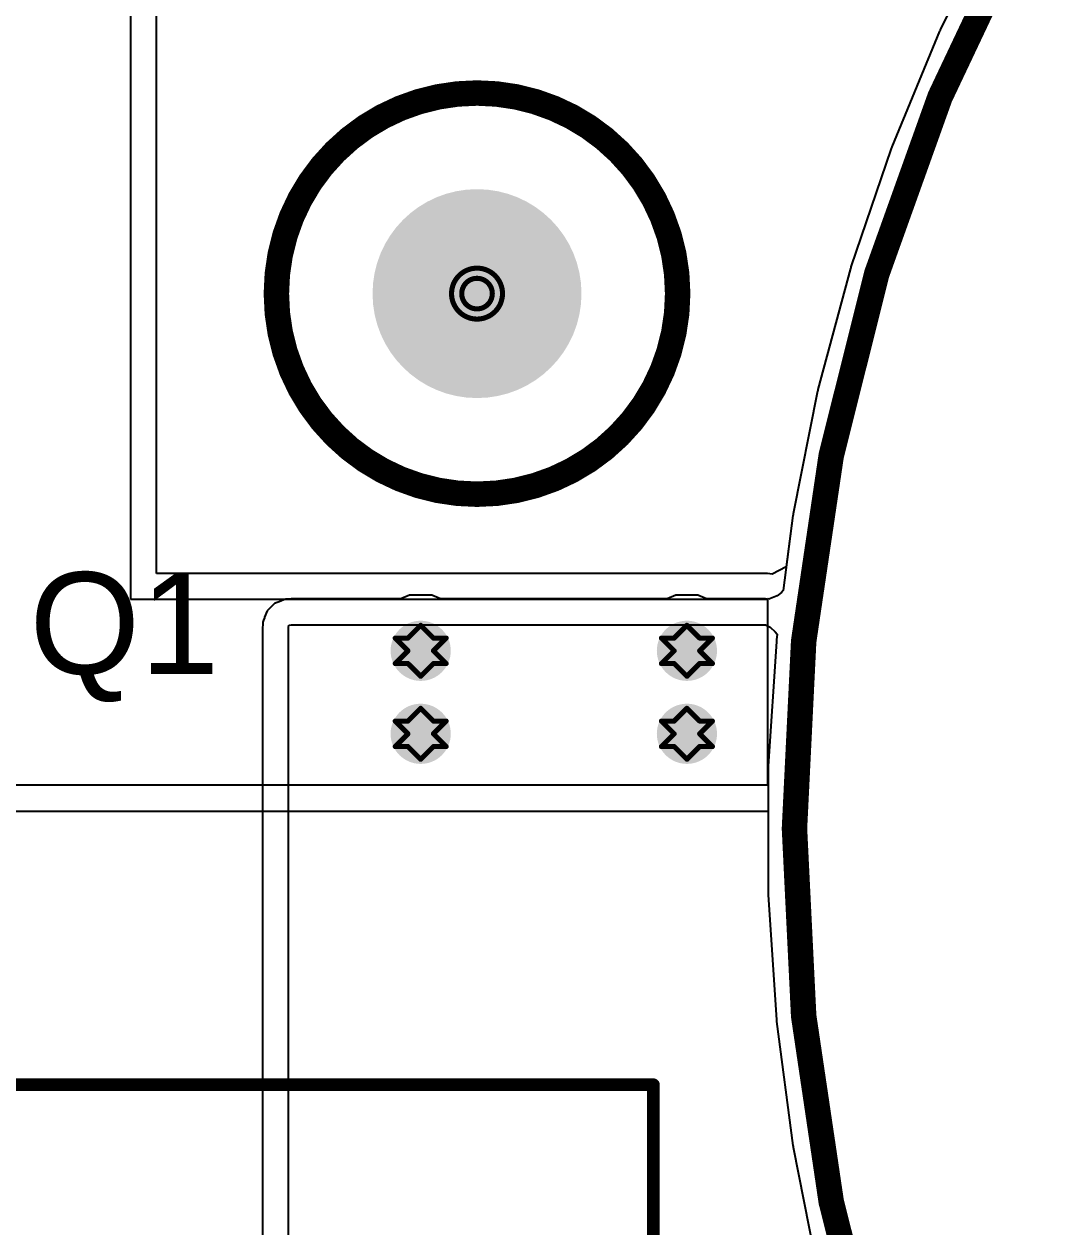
# Model space of a CAD drawing. Header units: inches. Extents: x -38 to 391, y -38 to 85.
# Drawn here: x -26.74 to -16.52, y -3.97 to 8.02 of the extents above; entities that cross this region are included whole.
import ezdxf

# ---------------------------------------------------------------- set-up
doc = ezdxf.new("R2010")
doc.units = ezdxf.units.IN
for name, color, linetype in [('Board Outline', 216, 'Continuous'), ('Bottom Layer', 5, 'Continuous'), ('Bottom Solder', 6, 'Continuous'), ('Dimension', 6, 'Continuous'), ('Drill Drawing', 1, 'Continuous'), ('Multi-Layer', 9, 'Continuous'), ('Pad Holes', 156, 'Continuous'), ('Top Layer', 1, 'Continuous'), ('Top Overlay', 2, 'Continuous'), ('Top Solder', 216, 'Continuous'), ('Via Holes', 16, 'Continuous')]:
    doc.layers.add(name, color=color, linetype=linetype)
doc.styles.add('Arial', font='', dxfattribs={"height": 0.2})
doc.styles.get('Arial').set_extended_font_data('Arial')

msp = doc.modelspace()

# ---------------------------------------------------------------- hatches: boundary and pattern name
at = {"layer": 'Bottom Layer'}
h = msp.add_hatch(color=5, dxfattribs=at)
edge = h.paths.add_edge_path()
edge.add_arc((-22.78656352, 1.77268886), 0.2999994, 0, 360)
h = msp.add_hatch(color=5, dxfattribs=at)
edge = h.paths.add_edge_path()
edge.add_arc((-20.13270548, 1.77268886), 0.2999994, 0, 360)
h = msp.add_hatch(color=5, dxfattribs=at)
edge = h.paths.add_edge_path()
edge.add_arc((-22.78656352, 0.94511114), 0.2999994, 0, 360)
h = msp.add_hatch(color=5, dxfattribs=at)
edge = h.paths.add_edge_path()
edge.add_arc((-20.13270548, 0.94511114), 0.2999994, 0, 360)
at = {"layer": 'Bottom Solder'}
h = msp.add_hatch(color=6, dxfattribs=at)
edge = h.paths.add_edge_path()
edge.add_arc((-22.225, 5.334), 0.1016, 0, 360)
at = {"layer": 'Pad Holes'}
h = msp.add_hatch(color=7, dxfattribs=at)
edge = h.paths.add_edge_path()
edge.add_arc((-22.225, 5.334), 1.0414, 0, 360)
at = {"layer": 'Top Layer'}
h = msp.add_hatch(color=1, dxfattribs=at)
edge = h.paths.add_edge_path()
edge.add_arc((-22.78656352, 1.77268886), 0.2999994, 0, 360)
h = msp.add_hatch(color=1, dxfattribs=at)
edge = h.paths.add_edge_path()
edge.add_arc((-20.13270548, 1.77268886), 0.2999994, 0, 360)
h = msp.add_hatch(color=1, dxfattribs=at)
edge = h.paths.add_edge_path()
edge.add_arc((-22.78656352, 0.94511114), 0.2999994, 0, 360)
h = msp.add_hatch(color=1, dxfattribs=at)
edge = h.paths.add_edge_path()
edge.add_arc((-20.13270548, 0.94511114), 0.2999994, 0, 360)
at = {"layer": 'Top Solder'}
h = msp.add_hatch(color=216, dxfattribs=at)
edge = h.paths.add_edge_path()
edge.add_arc((-22.225, 5.334), 0.1016, 0, 360)
at = {"layer": 'Via Holes'}
h = msp.add_hatch(color=7, dxfattribs=at)
edge = h.paths.add_edge_path()
edge.add_arc((-22.78656352, 1.77268886), 0.1499997, 0, 360)
h = msp.add_hatch(color=7, dxfattribs=at)
edge = h.paths.add_edge_path()
edge.add_arc((-20.13270548, 1.77268886), 0.1499997, 0, 360)
h = msp.add_hatch(color=7, dxfattribs=at)
edge = h.paths.add_edge_path()
edge.add_arc((-22.78656352, 0.94511114), 0.1499997, 0, 360)
h = msp.add_hatch(color=7, dxfattribs=at)
edge = h.paths.add_edge_path()
edge.add_arc((-20.13270548, 0.94511114), 0.1499997, 0, 360)

# ---------------------------------------------------------------- linework, layer by layer
at = {"layer": 'Board Outline'}
for points in [[(38.1005842, 0, 0.254, 0.254, 1), (-38.0994158, 0, 0.254, 0.254, 1)], [(19.0606426, 0, 0.254, 0.254, 1), (-19.0606426, 0, 0.254, 0.254, 1)], [(-19.1241426, 0, 0.127, 0.127, 1), (-18.9971426, 0, 0.127, 0.127, 1)]]:
    msp.add_lwpolyline(points, format="xyseb", close=True, dxfattribs=at)
at = {"layer": 'Bottom Layer'}
for p, q in [((-17.05509416, 9.08473926), (-17.6070514, 7.965475559999999)), ((-17.61404656, 7.950039979999999), (-18.09162244, 6.797073019999999)), ((-17.6092739, 7.95718246), (-17.61404656, 7.950039979999999)), ((-17.6070514, 7.965475559999999), (-17.6092739, 7.95718246)), ((-22.42198462, 7.334001079999999), (-22.80837958, 7.257140679999999)), ((-22.02801792, 7.334001079999999), (-22.42198462, 7.334001079999999)), ((-21.64162296, 7.257140679999999), (-22.02801792, 7.334001079999999)), ((-22.80837958, 7.257140679999999), (-23.1723565, 7.106376439999999)), ((-21.27764604, 7.106376439999999), (-21.64162296, 7.257140679999999)), ((-23.1723565, 7.106376439999999), (-23.4999276, 6.8875021)), ((-20.95007494, 6.8875021), (-21.27764604, 7.106376439999999)), ((-23.4999276, 6.8875021), (-23.77850464, 6.608925059999999)), ((-20.6714979, 6.608925059999999), (-20.95007494, 6.8875021)), ((-18.09759144, 6.78121072), (-18.49873364, 5.5994808)), ((-18.09329884, 6.7886453), (-18.09759144, 6.78121072)), ((-18.09162244, 6.797073019999999), (-18.09329884, 6.7886453)), ((-23.77850464, 6.608925059999999), (-23.99737898, 6.28135396)), ((-20.45262356, 6.28135396), (-20.6714979, 6.608925059999999)), ((-23.99737898, 6.28135396), (-24.14814322, 5.91737704)), ((-20.30185932, 5.91737704), (-20.45262356, 6.28135396)), ((-24.14814322, 5.91737704), (-24.22500108, 5.53098208)), ((-20.22499892, 5.53098208), (-20.30185932, 5.91737704)), ((-24.22500108, 5.53098208), (-24.22500108, 5.137015379999999)), ((-20.22499892, 5.137015379999999), (-20.22499892, 5.53098208)), ((-18.50365362, 5.58326036), (-18.82665018, 4.377824619999999)), ((-18.49985378, 5.590964179999999), (-18.50365362, 5.58326036)), ((-18.49873364, 5.5994808), (-18.49985378, 5.590964179999999)), ((-24.22500108, 5.137015379999999), (-24.14814322, 4.75062042)), ((-20.30185932, 4.75062042), (-20.22499892, 5.137015379999999)), ((-24.14814322, 4.75062042), (-23.99737898, 4.3866435)), ((-20.45262356, 4.3866435), (-20.30185932, 4.75062042)), ((-23.99737898, 4.3866435), (-23.77850464, 4.0590724)), ((-20.6714979, 4.0590724), (-20.45262356, 4.3866435)), ((-18.83049828, 4.36132224), (-19.0739649, 3.13733688)), ((-18.82721152, 4.3692572), (-18.83049828, 4.36132224)), ((-18.82665018, 4.377824619999999), (-18.82721152, 4.3692572)), ((-23.77850464, 4.0590724), (-23.4999276, 3.78049536)), ((-20.95007494, 3.78049536), (-20.6714979, 4.0590724)), ((-23.4999276, 3.78049536), (-23.1723565, 3.56162102)), ((-21.27764604, 3.56162102), (-20.95007494, 3.78049536)), ((-23.1723565, 3.56162102), (-22.80837958, 3.41085678)), ((-21.64162296, 3.41085678), (-21.27764604, 3.56162102)), ((-22.80837958, 3.41085678), (-22.42198462, 3.33399892)), ((-22.02801792, 3.33399892), (-21.64162296, 3.41085678)), ((-22.42198462, 3.33399892), (-22.02801792, 3.33399892)), ((-19.07672588, 3.12061606), (-19.17495276, 2.3745063)), ((-19.0739649, 3.12874914), (-19.07672588, 3.12061606)), ((-19.0739649, 3.13733688), (-19.0739649, 3.12874914)), ((-24.15088896, 2.28176836), (-24.17445508, 2.27200714)), ((-24.12961392, 2.286), (-24.15088896, 2.28176836)), ((-24.10410978, 2.286), (-24.12961392, 2.286)), ((-24.07909332, 2.29097586), (-24.10410978, 2.286)), ((-22.98297918, 2.29097586), (-24.07909332, 2.29097586)), ((-22.89676142, 2.32668826), (-22.98297918, 2.29097586)), ((-22.67636562, 2.32668826), (-22.89676142, 2.32668826)), ((-22.59014786, 2.29097586), (-22.67636562, 2.32668826)), ((-20.32912114, 2.29097586), (-22.59014786, 2.29097586)), ((-20.24290338, 2.32668826), (-20.32912114, 2.29097586)), ((-20.02250758, 2.32668826), (-20.24290338, 2.32668826)), ((-19.93628982, 2.29097586), (-20.02250758, 2.32668826)), ((-19.34814012, 2.29097586), (-19.93628982, 2.29097586)), ((-19.3366898, 2.28869748), (-19.34814012, 2.29097586)), ((-19.32508454, 2.28994716), (-19.3366898, 2.28869748)), ((-19.31458672, 2.28686614), (-19.32508454, 2.28994716)), ((-19.23370804, 2.32000044), (-19.31458672, 2.28686614)), ((-19.1902207, 2.35322872), (-19.23370804, 2.32000044)), ((-19.17495276, 2.3745063), (-19.1902207, 2.35322872)), ((-24.31569686, 2.1716492), (-24.34174202, 2.10877658)), ((-24.24424666, 2.24310194), (-24.31569686, 2.1716492)), ((-24.1813715, 2.26914456), (-24.24424666, 2.24310194)), ((-24.17819904, 2.27126292), (-24.1813715, 2.26914456)), ((-24.17445508, 2.27200714), (-24.17819904, 2.27126292)), ((-24.35436836, 2.07829404), (-24.3586, 2.05702154)), ((-24.3586, 2.05702154), (-24.3586, 2.03151232)), ((-24.34460714, 2.10185762), (-24.35436836, 2.07829404)), ((-24.34386292, 2.10560158), (-24.34460714, 2.10185762)), ((-24.34174202, 2.10877658), (-24.34386292, 2.10560158)), ((-24.3586, 2.03151232), (-24.36357586, 2.00649586)), ((-24.36357586, 2.00649586), (-24.36357586, -4.245975759999999)), ((-24.1046, 2.00649586), (-24.10036836, 2.02776836)), ((-24.1046, -5.76162424), (-24.1046, 2.00649586)), ((-24.10036836, 2.02776836), (-24.07909332, 2.032)), ((-24.07909332, 2.032), (-19.34814012, 2.032)), ((-19.34814012, 2.032), (-19.30448514, 2.00917048)), ((-19.30448514, 2.00917048), (-19.25307554, 1.96193918)), ((-19.25307554, 1.96193918), (-19.23237454, 1.93833242)), ((-19.23237454, 1.93833242), (-19.23961608, 1.88333126)), ((-19.24127724, 1.86646566), (-19.3228976, 0.6211747799999999)), ((-19.23905474, 1.8747613), (-19.24127724, 1.86646566)), ((-19.23961608, 1.88333126), (-19.23905474, 1.8747613)), ((-19.32177746, 0.61265816), (-19.32345132, 0.60423806)), ((-19.32345132, 0.60423806), (-19.32345132, -0.6437223599999999)), ((-19.3228976, 0.6211747799999999), (-19.32177746, 0.61265816)), ((-19.32345132, -0.6437223599999999), (-19.32177746, -0.65214246)), ((-19.32177746, -0.65214246), (-19.3228976, -0.66065908)), ((-19.3228976, -0.66065908), (-19.24127724, -1.90594996)), ((-19.24127724, -1.90594996), (-19.23905474, -1.9142456)), ((-19.23905474, -1.9142456), (-19.23961608, -1.92281556)), ((-19.23961608, -1.92281556), (-19.07672588, -3.160100359999999)), ((-19.07672588, -3.160100359999999), (-19.0739649, -3.16823344)), ((-19.0739649, -3.16823344), (-19.0739649, -3.17682118)), ((-19.0739649, -3.17682118), (-18.83049828, -4.400804))]:
    msp.add_line(p, q, dxfattribs=at)
at = {"layer": 'Dimension'}
for points in [[(-20.22499892, 5.334, 0.254, 0.254, 1), (-24.22500108, 5.334, 0.254, 0.254, 1)], [(-24.28850108, 5.334, 0.127, 0.127, 1), (-24.16150108, 5.334, 0.127, 0.127, 1)], [(-20.28849892, 5.334, 0.127, 0.127, 1), (-20.16149892, 5.334, 0.127, 0.127, 1)]]:
    msp.add_lwpolyline(points, format="xyseb", close=True, dxfattribs=at)
at = {"layer": 'Drill Drawing'}
for points in [[(-21.971, 5.334, 0.0508, 0.0508, 1), (-22.479, 5.334, 0.0508, 0.0508, 1)], [(-22.0726, 5.334, 0.0508, 0.0508, 1), (-22.3774, 5.334, 0.0508, 0.0508, 1)], [(-22.4917, 5.334, 0.0254, 0.0254, 1), (-22.4663, 5.334, 0.0254, 0.0254, 1)], [(-22.3901, 5.334, 0.0254, 0.0254, 1), (-22.3647, 5.334, 0.0254, 0.0254, 1)], [(-22.0853, 5.334, 0.0254, 0.0254, 1), (-22.0599, 5.334, 0.0254, 0.0254, 1)], [(-21.9837, 5.334, 0.0254, 0.0254, 1), (-21.9583, 5.334, 0.0254, 0.0254, 1)], [(-22.79926352, 2.02668886, 0.0254, 0.0254, 1), (-22.77386352, 2.02668886, 0.0254, 0.0254, 1)], [(-22.79926352, 2.02668886, 0.0254, 0.0254, 1), (-22.77386352, 2.02668886, 0.0254, 0.0254, 1)], [(-20.14540548, 2.02668886, 0.0254, 0.0254, 1), (-20.12000548, 2.02668886, 0.0254, 0.0254, 1)], [(-20.14540548, 2.02668886, 0.0254, 0.0254, 1), (-20.12000548, 2.02668886, 0.0254, 0.0254, 1)], [(-23.05326352, 1.89968886, 0.0254, 0.0254, 1), (-23.02786352, 1.89968886, 0.0254, 0.0254, 1)], [(-23.05326352, 1.89968886, 0.0254, 0.0254, 1), (-23.02786352, 1.89968886, 0.0254, 0.0254, 1)], [(-22.92626352, 1.89968886, 0.0254, 0.0254, 1), (-22.90086352, 1.89968886, 0.0254, 0.0254, 1)], [(-22.92626352, 1.89968886, 0.0254, 0.0254, 1), (-22.90086352, 1.89968886, 0.0254, 0.0254, 1)], [(-22.67226352, 1.89968886, 0.0254, 0.0254, 1), (-22.64686352, 1.89968886, 0.0254, 0.0254, 1)], [(-22.67226352, 1.89968886, 0.0254, 0.0254, 1), (-22.64686352, 1.89968886, 0.0254, 0.0254, 1)], [(-22.54526352, 1.89968886, 0.0254, 0.0254, 1), (-22.51986352, 1.89968886, 0.0254, 0.0254, 1)], [(-22.54526352, 1.89968886, 0.0254, 0.0254, 1), (-22.51986352, 1.89968886, 0.0254, 0.0254, 1)], [(-20.39940548, 1.89968886, 0.0254, 0.0254, 1), (-20.37400548, 1.89968886, 0.0254, 0.0254, 1)], [(-20.39940548, 1.89968886, 0.0254, 0.0254, 1), (-20.37400548, 1.89968886, 0.0254, 0.0254, 1)], [(-20.27240548, 1.89968886, 0.0254, 0.0254, 1), (-20.24700548, 1.89968886, 0.0254, 0.0254, 1)], [(-20.27240548, 1.89968886, 0.0254, 0.0254, 1), (-20.24700548, 1.89968886, 0.0254, 0.0254, 1)], [(-20.01840548, 1.89968886, 0.0254, 0.0254, 1), (-19.99300548, 1.89968886, 0.0254, 0.0254, 1)], [(-20.01840548, 1.89968886, 0.0254, 0.0254, 1), (-19.99300548, 1.89968886, 0.0254, 0.0254, 1)], [(-19.89140548, 1.89968886, 0.0254, 0.0254, 1), (-19.86600548, 1.89968886, 0.0254, 0.0254, 1)], [(-19.89140548, 1.89968886, 0.0254, 0.0254, 1), (-19.86600548, 1.89968886, 0.0254, 0.0254, 1)], [(-22.92626352, 1.77268886, 0.0254, 0.0254, 1), (-22.90086352, 1.77268886, 0.0254, 0.0254, 1)], [(-22.92626352, 1.77268886, 0.0254, 0.0254, 1), (-22.90086352, 1.77268886, 0.0254, 0.0254, 1)], [(-22.67226352, 1.77268886, 0.0254, 0.0254, 1), (-22.64686352, 1.77268886, 0.0254, 0.0254, 1)], [(-22.67226352, 1.77268886, 0.0254, 0.0254, 1), (-22.64686352, 1.77268886, 0.0254, 0.0254, 1)], [(-20.27240548, 1.77268886, 0.0254, 0.0254, 1), (-20.24700548, 1.77268886, 0.0254, 0.0254, 1)], [(-20.27240548, 1.77268886, 0.0254, 0.0254, 1), (-20.24700548, 1.77268886, 0.0254, 0.0254, 1)], [(-20.01840548, 1.77268886, 0.0254, 0.0254, 1), (-19.99300548, 1.77268886, 0.0254, 0.0254, 1)], [(-20.01840548, 1.77268886, 0.0254, 0.0254, 1), (-19.99300548, 1.77268886, 0.0254, 0.0254, 1)], [(-23.05326352, 1.64568886, 0.0254, 0.0254, 1), (-23.02786352, 1.64568886, 0.0254, 0.0254, 1)], [(-23.05326352, 1.64568886, 0.0254, 0.0254, 1), (-23.02786352, 1.64568886, 0.0254, 0.0254, 1)], [(-22.92626352, 1.64568886, 0.0254, 0.0254, 1), (-22.90086352, 1.64568886, 0.0254, 0.0254, 1)], [(-22.92626352, 1.64568886, 0.0254, 0.0254, 1), (-22.90086352, 1.64568886, 0.0254, 0.0254, 1)], [(-22.67226352, 1.64568886, 0.0254, 0.0254, 1), (-22.64686352, 1.64568886, 0.0254, 0.0254, 1)], [(-22.67226352, 1.64568886, 0.0254, 0.0254, 1), (-22.64686352, 1.64568886, 0.0254, 0.0254, 1)], [(-22.54526352, 1.64568886, 0.0254, 0.0254, 1), (-22.51986352, 1.64568886, 0.0254, 0.0254, 1)], [(-22.54526352, 1.64568886, 0.0254, 0.0254, 1), (-22.51986352, 1.64568886, 0.0254, 0.0254, 1)], [(-20.39940548, 1.64568886, 0.0254, 0.0254, 1), (-20.37400548, 1.64568886, 0.0254, 0.0254, 1)], [(-20.39940548, 1.64568886, 0.0254, 0.0254, 1), (-20.37400548, 1.64568886, 0.0254, 0.0254, 1)], [(-20.27240548, 1.64568886, 0.0254, 0.0254, 1), (-20.24700548, 1.64568886, 0.0254, 0.0254, 1)], [(-20.27240548, 1.64568886, 0.0254, 0.0254, 1), (-20.24700548, 1.64568886, 0.0254, 0.0254, 1)], [(-20.01840548, 1.64568886, 0.0254, 0.0254, 1), (-19.99300548, 1.64568886, 0.0254, 0.0254, 1)], [(-20.01840548, 1.64568886, 0.0254, 0.0254, 1), (-19.99300548, 1.64568886, 0.0254, 0.0254, 1)], [(-19.89140548, 1.64568886, 0.0254, 0.0254, 1), (-19.86600548, 1.64568886, 0.0254, 0.0254, 1)], [(-19.89140548, 1.64568886, 0.0254, 0.0254, 1), (-19.86600548, 1.64568886, 0.0254, 0.0254, 1)], [(-22.79926352, 1.51868886, 0.0254, 0.0254, 1), (-22.77386352, 1.51868886, 0.0254, 0.0254, 1)], [(-22.79926352, 1.51868886, 0.0254, 0.0254, 1), (-22.77386352, 1.51868886, 0.0254, 0.0254, 1)], [(-20.14540548, 1.51868886, 0.0254, 0.0254, 1), (-20.12000548, 1.51868886, 0.0254, 0.0254, 1)], [(-20.14540548, 1.51868886, 0.0254, 0.0254, 1), (-20.12000548, 1.51868886, 0.0254, 0.0254, 1)], [(-22.79926352, 1.19911114, 0.0254, 0.0254, 1), (-22.77386352, 1.19911114, 0.0254, 0.0254, 1)], [(-22.79926352, 1.19911114, 0.0254, 0.0254, 1), (-22.77386352, 1.19911114, 0.0254, 0.0254, 1)], [(-20.14540548, 1.19911114, 0.0254, 0.0254, 1), (-20.12000548, 1.19911114, 0.0254, 0.0254, 1)], [(-20.14540548, 1.19911114, 0.0254, 0.0254, 1), (-20.12000548, 1.19911114, 0.0254, 0.0254, 1)], [(-23.05326352, 1.07211114, 0.0254, 0.0254, 1), (-23.02786352, 1.07211114, 0.0254, 0.0254, 1)], [(-23.05326352, 1.07211114, 0.0254, 0.0254, 1), (-23.02786352, 1.07211114, 0.0254, 0.0254, 1)], [(-22.92626352, 1.07211114, 0.0254, 0.0254, 1), (-22.90086352, 1.07211114, 0.0254, 0.0254, 1)], [(-22.92626352, 1.07211114, 0.0254, 0.0254, 1), (-22.90086352, 1.07211114, 0.0254, 0.0254, 1)], [(-22.67226352, 1.07211114, 0.0254, 0.0254, 1), (-22.64686352, 1.07211114, 0.0254, 0.0254, 1)], [(-22.67226352, 1.07211114, 0.0254, 0.0254, 1), (-22.64686352, 1.07211114, 0.0254, 0.0254, 1)], [(-22.54526352, 1.07211114, 0.0254, 0.0254, 1), (-22.51986352, 1.07211114, 0.0254, 0.0254, 1)], [(-22.54526352, 1.07211114, 0.0254, 0.0254, 1), (-22.51986352, 1.07211114, 0.0254, 0.0254, 1)], [(-20.39940548, 1.07211114, 0.0254, 0.0254, 1), (-20.37400548, 1.07211114, 0.0254, 0.0254, 1)], [(-20.39940548, 1.07211114, 0.0254, 0.0254, 1), (-20.37400548, 1.07211114, 0.0254, 0.0254, 1)], [(-20.27240548, 1.07211114, 0.0254, 0.0254, 1), (-20.24700548, 1.07211114, 0.0254, 0.0254, 1)], [(-20.27240548, 1.07211114, 0.0254, 0.0254, 1), (-20.24700548, 1.07211114, 0.0254, 0.0254, 1)], [(-20.01840548, 1.07211114, 0.0254, 0.0254, 1), (-19.99300548, 1.07211114, 0.0254, 0.0254, 1)], [(-20.01840548, 1.07211114, 0.0254, 0.0254, 1), (-19.99300548, 1.07211114, 0.0254, 0.0254, 1)], [(-19.89140548, 1.07211114, 0.0254, 0.0254, 1), (-19.86600548, 1.07211114, 0.0254, 0.0254, 1)], [(-19.89140548, 1.07211114, 0.0254, 0.0254, 1), (-19.86600548, 1.07211114, 0.0254, 0.0254, 1)], [(-22.92626352, 0.94511114, 0.0254, 0.0254, 1), (-22.90086352, 0.94511114, 0.0254, 0.0254, 1)], [(-22.92626352, 0.94511114, 0.0254, 0.0254, 1), (-22.90086352, 0.94511114, 0.0254, 0.0254, 1)], [(-22.67226352, 0.94511114, 0.0254, 0.0254, 1), (-22.64686352, 0.94511114, 0.0254, 0.0254, 1)], [(-22.67226352, 0.94511114, 0.0254, 0.0254, 1), (-22.64686352, 0.94511114, 0.0254, 0.0254, 1)], [(-20.27240548, 0.94511114, 0.0254, 0.0254, 1), (-20.24700548, 0.94511114, 0.0254, 0.0254, 1)], [(-20.27240548, 0.94511114, 0.0254, 0.0254, 1), (-20.24700548, 0.94511114, 0.0254, 0.0254, 1)], [(-20.01840548, 0.94511114, 0.0254, 0.0254, 1), (-19.99300548, 0.94511114, 0.0254, 0.0254, 1)], [(-20.01840548, 0.94511114, 0.0254, 0.0254, 1), (-19.99300548, 0.94511114, 0.0254, 0.0254, 1)], [(-23.05326352, 0.8181111399999998, 0.0254, 0.0254, 1), (-23.02786352, 0.8181111399999998, 0.0254, 0.0254, 1)], [(-23.05326352, 0.8181111399999998, 0.0254, 0.0254, 1), (-23.02786352, 0.8181111399999998, 0.0254, 0.0254, 1)], [(-22.92626352, 0.8181111399999998, 0.0254, 0.0254, 1), (-22.90086352, 0.8181111399999998, 0.0254, 0.0254, 1)], [(-22.92626352, 0.8181111399999998, 0.0254, 0.0254, 1), (-22.90086352, 0.8181111399999998, 0.0254, 0.0254, 1)], [(-22.67226352, 0.8181111399999998, 0.0254, 0.0254, 1), (-22.64686352, 0.8181111399999998, 0.0254, 0.0254, 1)], [(-22.67226352, 0.8181111399999998, 0.0254, 0.0254, 1), (-22.64686352, 0.8181111399999998, 0.0254, 0.0254, 1)], [(-22.54526352, 0.8181111399999998, 0.0254, 0.0254, 1), (-22.51986352, 0.8181111399999998, 0.0254, 0.0254, 1)], [(-22.54526352, 0.8181111399999998, 0.0254, 0.0254, 1), (-22.51986352, 0.8181111399999998, 0.0254, 0.0254, 1)], [(-20.39940548, 0.8181111399999998, 0.0254, 0.0254, 1), (-20.37400548, 0.8181111399999998, 0.0254, 0.0254, 1)], [(-20.39940548, 0.8181111399999998, 0.0254, 0.0254, 1), (-20.37400548, 0.8181111399999998, 0.0254, 0.0254, 1)], [(-20.27240548, 0.8181111399999998, 0.0254, 0.0254, 1), (-20.24700548, 0.8181111399999998, 0.0254, 0.0254, 1)], [(-20.27240548, 0.8181111399999998, 0.0254, 0.0254, 1), (-20.24700548, 0.8181111399999998, 0.0254, 0.0254, 1)], [(-20.01840548, 0.8181111399999998, 0.0254, 0.0254, 1), (-19.99300548, 0.8181111399999998, 0.0254, 0.0254, 1)], [(-20.01840548, 0.8181111399999998, 0.0254, 0.0254, 1), (-19.99300548, 0.8181111399999998, 0.0254, 0.0254, 1)], [(-19.89140548, 0.8181111399999998, 0.0254, 0.0254, 1), (-19.86600548, 0.8181111399999998, 0.0254, 0.0254, 1)], [(-19.89140548, 0.8181111399999998, 0.0254, 0.0254, 1), (-19.86600548, 0.8181111399999998, 0.0254, 0.0254, 1)], [(-22.79926352, 0.69111114, 0.0254, 0.0254, 1), (-22.77386352, 0.69111114, 0.0254, 0.0254, 1)], [(-22.79926352, 0.69111114, 0.0254, 0.0254, 1), (-22.77386352, 0.69111114, 0.0254, 0.0254, 1)], [(-20.14540548, 0.69111114, 0.0254, 0.0254, 1), (-20.12000548, 0.69111114, 0.0254, 0.0254, 1)], [(-20.14540548, 0.69111114, 0.0254, 0.0254, 1), (-20.12000548, 0.69111114, 0.0254, 0.0254, 1)]]:
    msp.add_lwpolyline(points, format="xyseb", close=True, dxfattribs=at)
for points in [[(-22.91356352, 1.89968886, 0.0508, 0.0508, 0), (-22.78656352, 2.02668886, 0.0508, 0.0508, 0)], [(-22.78656352, 2.02668886, 0.0508, 0.0508, 0), (-22.65956352, 1.89968886, 0.0508, 0.0508, 0)], [(-20.25970548, 1.89968886, 0.0508, 0.0508, 0), (-20.13270548, 2.02668886, 0.0508, 0.0508, 0)], [(-20.13270548, 2.02668886, 0.0508, 0.0508, 0), (-20.00570548, 1.89968886, 0.0508, 0.0508, 0)], [(-23.04056352, 1.89968886, 0.0508, 0.0508, 0), (-22.91356352, 1.77268886, 0.0508, 0.0508, 0)], [(-23.04056352, 1.89968886, 0.0508, 0.0508, 0), (-22.91356352, 1.89968886, 0.0508, 0.0508, 0)], [(-22.65956352, 1.89968886, 0.0508, 0.0508, 0), (-22.53256352, 1.89968886, 0.0508, 0.0508, 0)], [(-22.65956352, 1.77268886, 0.0508, 0.0508, 0), (-22.53256352, 1.89968886, 0.0508, 0.0508, 0)], [(-20.38670548, 1.89968886, 0.0508, 0.0508, 0), (-20.25970548, 1.77268886, 0.0508, 0.0508, 0)], [(-20.38670548, 1.89968886, 0.0508, 0.0508, 0), (-20.25970548, 1.89968886, 0.0508, 0.0508, 0)], [(-20.00570548, 1.89968886, 0.0508, 0.0508, 0), (-19.87870548, 1.89968886, 0.0508, 0.0508, 0)], [(-20.00570548, 1.77268886, 0.0508, 0.0508, 0), (-19.87870548, 1.89968886, 0.0508, 0.0508, 0)], [(-23.04056352, 1.64568886, 0.0508, 0.0508, 0), (-22.91356352, 1.77268886, 0.0508, 0.0508, 0)], [(-22.65956352, 1.77268886, 0.0508, 0.0508, 0), (-22.53256352, 1.64568886, 0.0508, 0.0508, 0)], [(-20.38670548, 1.64568886, 0.0508, 0.0508, 0), (-20.25970548, 1.77268886, 0.0508, 0.0508, 0)], [(-20.00570548, 1.77268886, 0.0508, 0.0508, 0), (-19.87870548, 1.64568886, 0.0508, 0.0508, 0)], [(-23.04056352, 1.64568886, 0.0508, 0.0508, 0), (-22.91356352, 1.64568886, 0.0508, 0.0508, 0)], [(-22.91356352, 1.64568886, 0.0508, 0.0508, 0), (-22.78656352, 1.51868886, 0.0508, 0.0508, 0)], [(-22.78656352, 1.51868886, 0.0508, 0.0508, 0), (-22.65956352, 1.64568886, 0.0508, 0.0508, 0)], [(-22.65956352, 1.64568886, 0.0508, 0.0508, 0), (-22.53256352, 1.64568886, 0.0508, 0.0508, 0)], [(-20.38670548, 1.64568886, 0.0508, 0.0508, 0), (-20.25970548, 1.64568886, 0.0508, 0.0508, 0)], [(-20.25970548, 1.64568886, 0.0508, 0.0508, 0), (-20.13270548, 1.51868886, 0.0508, 0.0508, 0)], [(-20.13270548, 1.51868886, 0.0508, 0.0508, 0), (-20.00570548, 1.64568886, 0.0508, 0.0508, 0)], [(-20.00570548, 1.64568886, 0.0508, 0.0508, 0), (-19.87870548, 1.64568886, 0.0508, 0.0508, 0)], [(-22.91356352, 1.07211114, 0.0508, 0.0508, 0), (-22.78656352, 1.19911114, 0.0508, 0.0508, 0)], [(-22.78656352, 1.19911114, 0.0508, 0.0508, 0), (-22.65956352, 1.07211114, 0.0508, 0.0508, 0)], [(-20.25970548, 1.07211114, 0.0508, 0.0508, 0), (-20.13270548, 1.19911114, 0.0508, 0.0508, 0)], [(-20.13270548, 1.19911114, 0.0508, 0.0508, 0), (-20.00570548, 1.07211114, 0.0508, 0.0508, 0)], [(-23.04056352, 1.07211114, 0.0508, 0.0508, 0), (-22.91356352, 0.94511114, 0.0508, 0.0508, 0)], [(-23.04056352, 1.07211114, 0.0508, 0.0508, 0), (-22.91356352, 1.07211114, 0.0508, 0.0508, 0)], [(-22.65956352, 1.07211114, 0.0508, 0.0508, 0), (-22.53256352, 1.07211114, 0.0508, 0.0508, 0)], [(-22.65956352, 0.94511114, 0.0508, 0.0508, 0), (-22.53256352, 1.07211114, 0.0508, 0.0508, 0)], [(-20.38670548, 1.07211114, 0.0508, 0.0508, 0), (-20.25970548, 0.94511114, 0.0508, 0.0508, 0)], [(-20.38670548, 1.07211114, 0.0508, 0.0508, 0), (-20.25970548, 1.07211114, 0.0508, 0.0508, 0)], [(-20.00570548, 1.07211114, 0.0508, 0.0508, 0), (-19.87870548, 1.07211114, 0.0508, 0.0508, 0)], [(-20.00570548, 0.94511114, 0.0508, 0.0508, 0), (-19.87870548, 1.07211114, 0.0508, 0.0508, 0)], [(-23.04056352, 0.8181111399999998, 0.0508, 0.0508, 0), (-22.91356352, 0.94511114, 0.0508, 0.0508, 0)], [(-22.65956352, 0.94511114, 0.0508, 0.0508, 0), (-22.53256352, 0.8181111399999998, 0.0508, 0.0508, 0)], [(-20.38670548, 0.8181111399999998, 0.0508, 0.0508, 0), (-20.25970548, 0.94511114, 0.0508, 0.0508, 0)], [(-20.00570548, 0.94511114, 0.0508, 0.0508, 0), (-19.87870548, 0.8181111399999998, 0.0508, 0.0508, 0)], [(-23.04056352, 0.8181111399999998, 0.0508, 0.0508, 0), (-22.91356352, 0.8181111399999998, 0.0508, 0.0508, 0)], [(-22.91356352, 0.8181111399999998, 0.0508, 0.0508, 0), (-22.78656352, 0.69111114, 0.0508, 0.0508, 0)], [(-22.78656352, 0.69111114, 0.0508, 0.0508, 0), (-22.65956352, 0.8181111399999998, 0.0508, 0.0508, 0)], [(-22.65956352, 0.8181111399999998, 0.0508, 0.0508, 0), (-22.53256352, 0.8181111399999998, 0.0508, 0.0508, 0)], [(-20.38670548, 0.8181111399999998, 0.0508, 0.0508, 0), (-20.25970548, 0.8181111399999998, 0.0508, 0.0508, 0)], [(-20.25970548, 0.8181111399999998, 0.0508, 0.0508, 0), (-20.13270548, 0.69111114, 0.0508, 0.0508, 0)], [(-20.13270548, 0.69111114, 0.0508, 0.0508, 0), (-20.00570548, 0.8181111399999998, 0.0508, 0.0508, 0)], [(-20.00570548, 0.8181111399999998, 0.0508, 0.0508, 0), (-19.87870548, 0.8181111399999998, 0.0508, 0.0508, 0)]]:
    msp.add_lwpolyline(points, format="xyseb", dxfattribs=at)
at = {"layer": 'Multi-Layer'}
for p, q in [((-16.8228264, 8.97019542), (-17.37478364, 7.850934259999999)), ((-17.37478364, 7.850934259999999), (-17.85235952, 6.697967299999999)), ((-22.42198462, 7.334001079999999), (-22.80837958, 7.257140679999999)), ((-22.225, 7.334001079999999), (-22.42198462, 7.334001079999999)), ((-22.02801792, 7.334001079999999), (-22.225, 7.334001079999999)), ((-21.64162296, 7.257140679999999), (-22.02801792, 7.334001079999999)), ((-22.80837958, 7.257140679999999), (-23.1723565, 7.106376439999999)), ((-21.27764604, 7.106376439999999), (-21.64162296, 7.257140679999999)), ((-23.1723565, 7.106376439999999), (-23.4999276, 6.8875021)), ((-20.95007494, 6.8875021), (-21.27764604, 7.106376439999999)), ((-23.4999276, 6.8875021), (-23.77850464, 6.608925059999999)), ((-20.6714979, 6.608925059999999), (-20.95007494, 6.8875021)), ((-23.77850464, 6.608925059999999), (-23.99737898, 6.28135396)), ((-20.45262356, 6.28135396), (-20.6714979, 6.608925059999999)), ((-17.85235952, 6.697967299999999), (-18.25350172, 5.516234839999999)), ((-23.99737898, 6.28135396), (-24.14814322, 5.91737704)), ((-20.30185932, 5.91737704), (-20.45262356, 6.28135396)), ((-24.14814322, 5.91737704), (-24.22500108, 5.53098208)), ((-20.22499892, 5.53098208), (-20.30185932, 5.91737704)), ((-24.22500108, 5.53098208), (-24.22500108, 5.334)), ((-20.22499892, 5.334), (-20.22499892, 5.53098208)), ((-18.25350172, 5.516234839999999), (-18.57649828, 4.310796559999999)), ((-24.22500108, 5.334), (-24.22500108, 5.334)), ((-24.22500108, 5.334), (-24.22500108, 5.137015379999999)), ((-20.22499892, 5.137015379999999), (-20.22499892, 5.334)), ((-24.22500108, 5.137015379999999), (-24.14814322, 4.75062042)), ((-20.30185932, 4.75062042), (-20.22499892, 5.137015379999999)), ((-24.14814322, 4.75062042), (-23.99737898, 4.3866435)), ((-20.45262356, 4.3866435), (-20.30185932, 4.75062042)), ((-23.99737898, 4.3866435), (-23.77850464, 4.0590724)), ((-20.6714979, 4.0590724), (-20.45262356, 4.3866435)), ((-18.57649828, 4.310796559999999), (-18.8199649, 3.08681374)), ((-23.77850464, 4.0590724), (-23.4999276, 3.78049536)), ((-20.95007494, 3.78049536), (-20.6714979, 4.0590724)), ((-23.4999276, 3.78049536), (-23.1723565, 3.56162102)), ((-21.27764604, 3.56162102), (-20.95007494, 3.78049536)), ((-23.1723565, 3.56162102), (-22.80837958, 3.41085678)), ((-21.64162296, 3.41085678), (-21.27764604, 3.56162102)), ((-22.80837958, 3.41085678), (-22.42198462, 3.33399892)), ((-22.02801792, 3.33399892), (-21.64162296, 3.41085678)), ((-22.42198462, 3.33399892), (-22.225, 3.33399892)), ((-22.225, 3.33399892), (-22.02801792, 3.33399892)), ((-18.8199649, 3.08681374), (-18.9828551, 1.84952894)), ((-18.9828551, 1.84952894), (-19.06447546, 0.60423806)), ((-19.06447546, 0.60423806), (-19.06447546, -0.01974088)), ((-19.06447546, -0.01974088), (-19.06447546, -0.01974088)), ((-19.06447546, -0.01974088), (-19.06447546, -0.6437223599999999)), ((-19.06447546, -0.6437223599999999), (-18.9828551, -1.88901324)), ((-18.9828551, -1.88901324), (-18.8199649, -3.12629804)), ((-18.8199649, -3.12629804), (-18.57649828, -4.35028086))]:
    msp.add_line(p, q, dxfattribs=at)
at = {"layer": 'Top Layer'}
for p, q in [((-25.6794, 9.0932), (-25.6794, 2.286)), ((-25.42042414, 2.54497586), (-25.42042414, 9.0932)), ((-17.05509416, 9.08473926), (-17.6070514, 7.965475559999999)), ((-17.61404656, 7.950039979999999), (-18.09162244, 6.797073019999999)), ((-17.6092739, 7.95718246), (-17.61404656, 7.950039979999999)), ((-17.6070514, 7.965475559999999), (-17.6092739, 7.95718246)), ((-22.42198462, 7.334001079999999), (-22.80837958, 7.257140679999999)), ((-22.02801792, 7.334001079999999), (-22.42198462, 7.334001079999999)), ((-21.64162296, 7.257140679999999), (-22.02801792, 7.334001079999999)), ((-22.80837958, 7.257140679999999), (-23.1723565, 7.106376439999999)), ((-21.27764604, 7.106376439999999), (-21.64162296, 7.257140679999999)), ((-23.1723565, 7.106376439999999), (-23.4999276, 6.8875021)), ((-20.95007494, 6.8875021), (-21.27764604, 7.106376439999999)), ((-23.4999276, 6.8875021), (-23.77850464, 6.608925059999999)), ((-20.6714979, 6.608925059999999), (-20.95007494, 6.8875021)), ((-18.09759144, 6.78121072), (-18.49873364, 5.5994808)), ((-18.09329884, 6.7886453), (-18.09759144, 6.78121072)), ((-18.09162244, 6.797073019999999), (-18.09329884, 6.7886453)), ((-23.77850464, 6.608925059999999), (-23.99737898, 6.28135396)), ((-20.45262356, 6.28135396), (-20.6714979, 6.608925059999999)), ((-23.99737898, 6.28135396), (-24.14814322, 5.91737704)), ((-20.30185932, 5.91737704), (-20.45262356, 6.28135396)), ((-24.14814322, 5.91737704), (-24.22500108, 5.53098208)), ((-20.22499892, 5.53098208), (-20.30185932, 5.91737704)), ((-24.22500108, 5.53098208), (-24.22500108, 5.137015379999999)), ((-20.22499892, 5.137015379999999), (-20.22499892, 5.53098208)), ((-18.50365362, 5.58326036), (-18.82665018, 4.377824619999999)), ((-18.49985378, 5.590964179999999), (-18.50365362, 5.58326036)), ((-18.49873364, 5.5994808), (-18.49985378, 5.590964179999999)), ((-24.22500108, 5.137015379999999), (-24.14814322, 4.75062042)), ((-20.30185932, 4.75062042), (-20.22499892, 5.137015379999999)), ((-24.14814322, 4.75062042), (-23.99737898, 4.3866435)), ((-20.45262356, 4.3866435), (-20.30185932, 4.75062042)), ((-23.99737898, 4.3866435), (-23.77850464, 4.0590724)), ((-20.6714979, 4.0590724), (-20.45262356, 4.3866435)), ((-18.83049828, 4.36132224), (-19.0739649, 3.13733688)), ((-18.82721152, 4.3692572), (-18.83049828, 4.36132224)), ((-18.82665018, 4.377824619999999), (-18.82721152, 4.3692572)), ((-23.77850464, 4.0590724), (-23.4999276, 3.78049536)), ((-20.95007494, 3.78049536), (-20.6714979, 4.0590724)), ((-23.4999276, 3.78049536), (-23.1723565, 3.56162102)), ((-21.27764604, 3.56162102), (-20.95007494, 3.78049536)), ((-23.1723565, 3.56162102), (-22.80837958, 3.41085678)), ((-21.64162296, 3.41085678), (-21.27764604, 3.56162102)), ((-22.80837958, 3.41085678), (-22.42198462, 3.33399892)), ((-22.02801792, 3.33399892), (-21.64162296, 3.41085678)), ((-22.42198462, 3.33399892), (-22.02801792, 3.33399892)), ((-19.07672588, 3.12061606), (-19.144107, 2.60879082)), ((-19.0739649, 3.12874914), (-19.07672588, 3.12061606)), ((-19.0739649, 3.13733688), (-19.0739649, 3.12874914)), ((-19.3294, 2.54497586), (-25.42042414, 2.54497586)), ((-19.2818512, 2.53551944), (-19.3294, 2.54497586)), ((-19.144107, 2.60879082), (-19.2818512, 2.53551944)), ((-25.6794, 2.286), (-19.3294, 2.286)), ((-19.3294, 2.286), (-19.3294, 0.4318)), ((-19.3294, 0.4318), (-27.93143512, 0.4318)), ((-27.93143512, 0.17282414), (-19.32940254, 0.17282414)), ((-19.32940254, 0.17282414), (-19.32345132, 0.16793972)), ((-19.32345132, 0.16793972), (-19.32345132, -0.6437223599999999)), ((-19.32345132, -0.6437223599999999), (-19.32177746, -0.65214246)), ((-19.32177746, -0.65214246), (-19.3228976, -0.66065908)), ((-19.3228976, -0.66065908), (-19.24127724, -1.90594996)), ((-19.24127724, -1.90594996), (-19.23905474, -1.9142456)), ((-19.23905474, -1.9142456), (-19.23961608, -1.92281556)), ((-19.23961608, -1.92281556), (-19.07672588, -3.160100359999999)), ((-19.07672588, -3.160100359999999), (-19.0739649, -3.16823344)), ((-19.0739649, -3.16823344), (-19.0739649, -3.17682118)), ((-19.0739649, -3.17682118), (-18.83049828, -4.400804))]:
    msp.add_line(p, q, dxfattribs=at)
at = {"layer": 'Top Overlay'}
for points in [[(-29.97218287999999, -2.55377188, 0.127, 0.127, 0), (-20.47220188, -2.55375918, 0.127, 0.127, 0)], [(-20.46687042, -7.453830659999999, 0.127, 0.127, 0), (-20.46686788, -2.55377442, 0.127, 0.127, 0)]]:
    msp.add_lwpolyline(points, format="xyseb", dxfattribs=at)
for points in [[(-20.50395188, -2.55375918, 0.0635, 0.0635, 1), (-20.44045188, -2.55375918, 0.0635, 0.0635, 1)], [(-20.49861788, -2.55377442, 0.0635, 0.0635, 1), (-20.43511788, -2.55377442, 0.0635, 0.0635, 1)]]:
    msp.add_lwpolyline(points, format="xyseb", close=True, dxfattribs=at)

# ---------------------------------------------------------------- texts
at = {"layer": 'Top Overlay', "style": 'Arial'}
msp.add_text('Q1', height=1.016, dxfattribs=at).set_placement((-26.6867259, 1.54016964))

doc.saveas('drawing.dxf')
